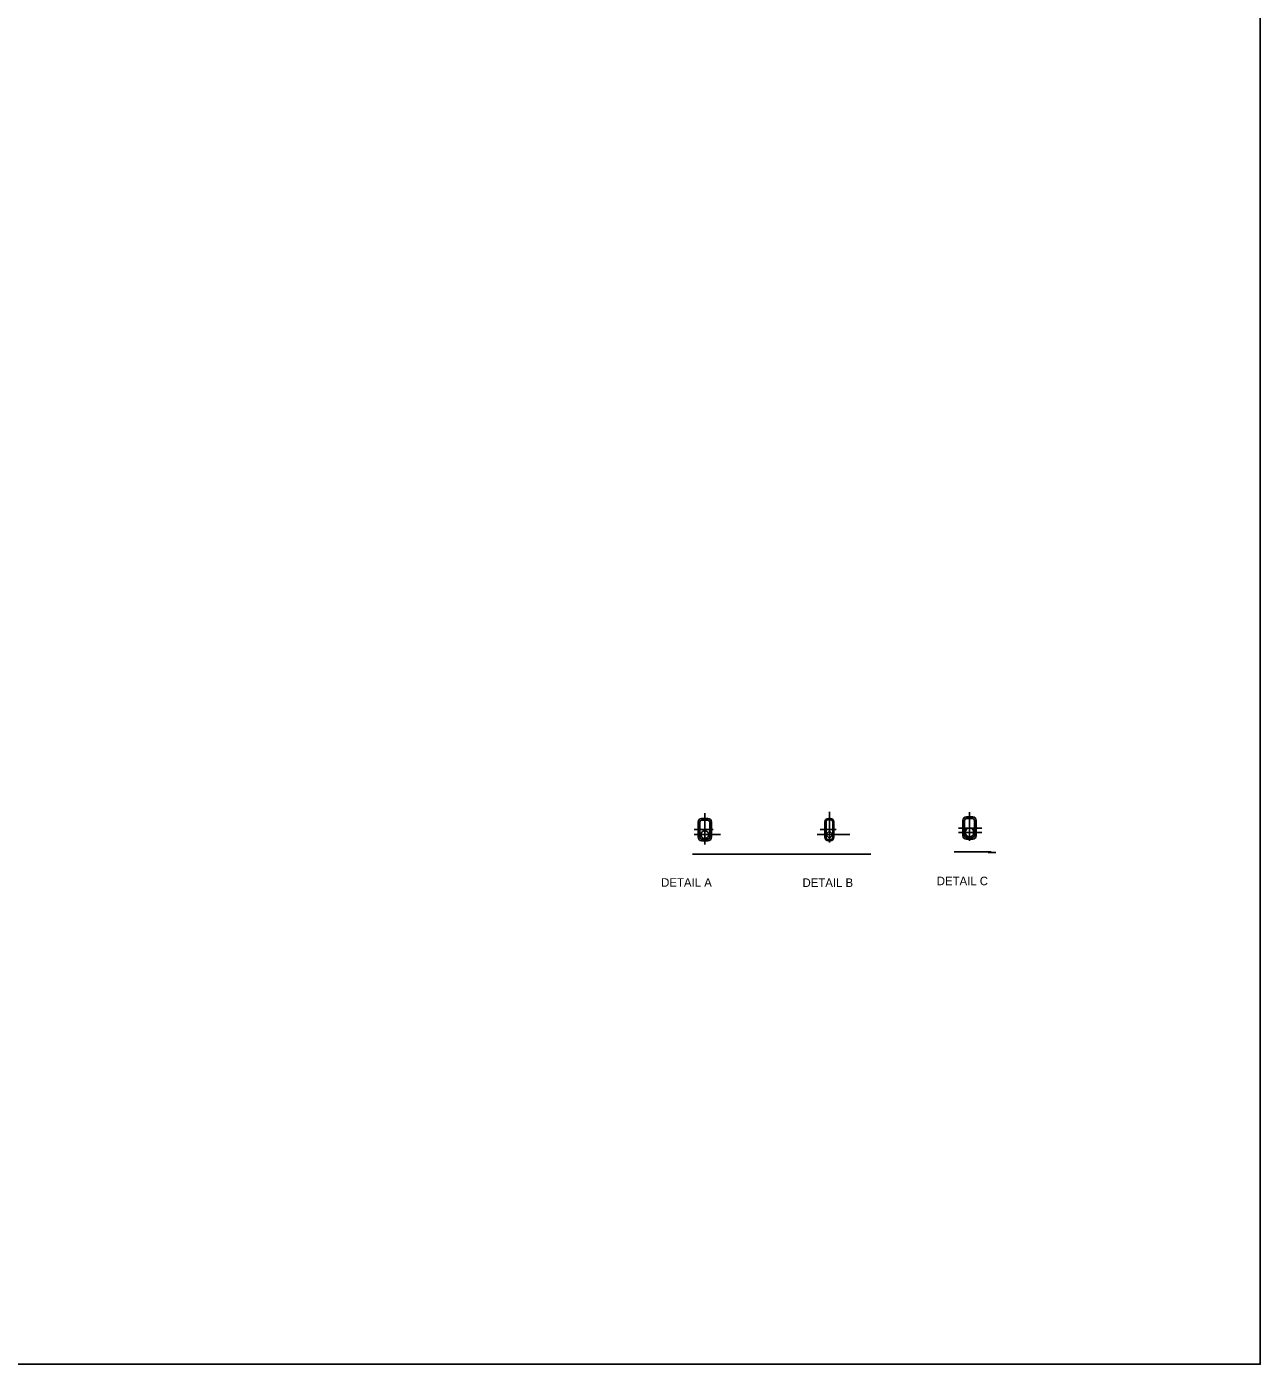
# Model space of a CAD drawing. Extents: x -815.1 to -729.9, y 412.9 to 478.6.
# Drawn here: x -741.49 to -729.91, y 453.45 to 466.01 of the extents above; entities that cross this region are included whole.
import ezdxf

# ---------------------------------------------------------------- set-up
doc = ezdxf.new("R2010")
doc.units = 0
for name, color, linetype in [('60 Nongeo Data', 7, 'Continuous'), ('rd_PROFILE-FINISH', 7, 'Continuous'), ('str_Center-Line-A', 7, 'Continuous'), ('str_Grades-A', 7, 'Continuous'), ('str_Structural-Steel-A', 7, 'Continuous'), ('str_Structural-Steel-B', 7, 'Continuous'), ('str_Text-A', 7, 'Continuous')]:
    doc.layers.add(name, color=color, linetype=linetype)

msp = doc.modelspace()

# ---------------------------------------------------------------- linework, layer by layer
at = {"layer": '60 Nongeo Data'}
msp.add_lwpolyline([(-809.536, 478.567), (-729.905, 478.567), (-729.905, 453.445), (-809.536, 453.445)], close=True, dxfattribs=at)
at = {"layer": 'rd_PROFILE-FINISH'}
for p, q in [((-735.24, 458.236), (-733.562, 458.236)), ((-732.782, 458.257), (-732.432, 458.257))]:
    msp.add_line(p, q, dxfattribs=at)
at = {"layer": 'str_Center-Line-A'}
for p, q in [((-735.123, 458.328), (-735.123, 458.621)), ((-733.953, 458.344), (-733.953, 458.633)), ((-732.636, 458.361), (-732.636, 458.63)), ((-732.521, 458.481), (-732.74, 458.481)), ((-735.043, 458.466), (-735.223, 458.466)), ((-734.977, 458.419), (-735.223, 458.419)), ((-734.066, 458.419), (-733.76, 458.419)), ((-733.888, 458.466), (-734.038, 458.466)), ((-732.521, 458.44), (-732.74, 458.44))]:
    msp.add_line(p, q, dxfattribs=at)
at = {"layer": 'str_Grades-A'}
msp.add_line((-732.388, 458.252), (-732.46, 458.252), dxfattribs=at)
at = {"layer": 'str_Structural-Steel-A'}
for centre, radius in [((-732.636, 458.44), 0.0417), ((-735.123, 458.419), 0.0365), ((-733.953, 458.419), 0.026)]:
    msp.add_circle(centre, radius, dxfattribs=at)
at = {"layer": 'str_Structural-Steel-B'}
for p, q in [((-735.186, 458.394), (-735.186, 458.538)), ((-735.17, 458.394), (-735.17, 458.538)), ((-735.153, 458.57), (-735.093, 458.57)), ((-735.153, 458.554), (-735.093, 458.554)), ((-735.076, 458.538), (-735.076, 458.394)), ((-735.061, 458.538), (-735.061, 458.394)), ((-733.994, 458.538), (-733.994, 458.394)), ((-733.984, 458.538), (-733.984, 458.394)), ((-733.943, 458.57), (-733.962, 458.57)), ((-733.943, 458.559), (-733.962, 458.559)), ((-733.921, 458.394), (-733.921, 458.538)), ((-733.911, 458.394), (-733.911, 458.538)), ((-732.698, 458.409), (-732.698, 458.553)), ((-732.683, 458.409), (-732.683, 458.553)), ((-732.666, 458.585), (-732.606, 458.585)), ((-732.666, 458.57), (-732.606, 458.57)), ((-732.589, 458.553), (-732.589, 458.409)), ((-732.573, 458.553), (-732.573, 458.409)), ((-735.093, 458.377), (-735.153, 458.377)), ((-735.093, 458.361), (-735.153, 458.361)), ((-733.962, 458.372), (-733.943, 458.372)), ((-733.962, 458.361), (-733.943, 458.361)), ((-732.606, 458.393), (-732.666, 458.393)), ((-732.606, 458.377), (-732.666, 458.377))]:
    msp.add_line(p, q, dxfattribs=at)
for centre, radius, start, end in [((-735.153, 458.538), 0.0322, 90, 180), ((-735.153, 458.538), 0.0166, 90, 180), ((-735.093, 458.538), 0.0322, 0, 90), ((-735.093, 458.538), 0.0166, 360, 90), ((-733.962, 458.538), 0.0322, 90, 180), ((-733.962, 458.538), 0.0218, 90, 180), ((-733.943, 458.538), 0.0322, 0, 90), ((-733.943, 458.538), 0.0218, 360, 90), ((-732.666, 458.553), 0.0322, 90, 180), ((-732.666, 458.553), 0.0166, 90, 180), ((-732.606, 458.553), 0.0322, 0, 90), ((-732.606, 458.553), 0.0166, 360, 90), ((-735.153, 458.394), 0.0322, 180, 270), ((-735.153, 458.394), 0.0166, 180, 270), ((-735.093, 458.394), 0.0166, 270, 0), ((-735.093, 458.394), 0.0322, 270, 360), ((-733.962, 458.394), 0.0322, 180, 270), ((-733.962, 458.394), 0.0218, 180, 270), ((-733.943, 458.394), 0.0322, 270, 360), ((-733.943, 458.394), 0.0218, 270, 0), ((-732.666, 458.409), 0.0322, 180, 270), ((-732.666, 458.409), 0.0166, 180, 270), ((-732.606, 458.409), 0.0322, 270, 360), ((-732.606, 458.409), 0.0166, 270, 0)]:
    msp.add_arc(centre, radius, start, end, dxfattribs=at)

# ---------------------------------------------------------------- texts
at = {"layer": 'str_Text-A'}
for s, p in [('DETAIL A', (-735.533, 457.93)), ('DETAIL B', (-734.205, 457.928)), ('DETAIL C', (-732.944, 457.944))]:
    msp.add_text(s, height=0.08, dxfattribs=at).set_placement(p)

doc.saveas('drawing.dxf')
